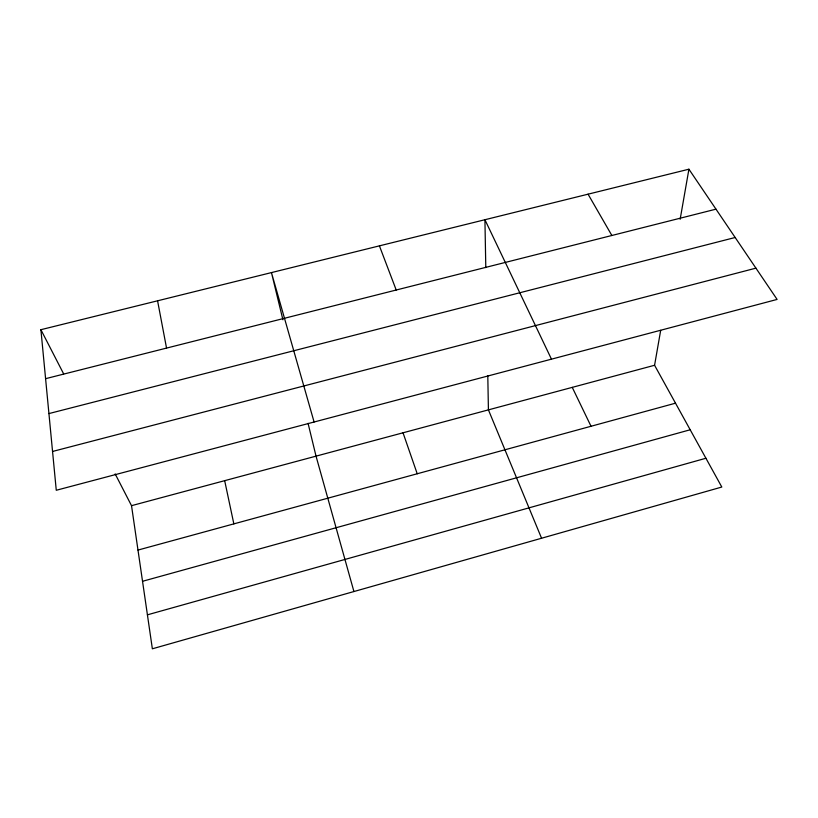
<?xml version="1.0" encoding="UTF-8"?>
<svg xmlns="http://www.w3.org/2000/svg" width="818" height="818" viewBox="0 0 818 818"><rect width="100%" height="100%" fill="white"/><g stroke="black" fill="none" stroke-linecap="round" stroke-linejoin="round"><path stroke-width="1.23" d="M115.164 473.908L131.524 505.677L152.363 648.797L721.813 487.037L654.574 365.268L660.688 330.329M680.147 219.285L688.92 169.203L40.9 329.695L56.268 490.268L777.1 299.429L688.92 169.203M147.424 614.829L705.914 458.254M142.536 581.291L690.188 429.767M137.986 550.074L675.504 403.182M131.524 505.677L654.574 365.268M52.546 451.464L755.924 268.151M48.927 413.581L735.167 237.496M45.583 378.683L715.975 209.163M588.06 194.183L611.864 235.492M40.9 329.695L63.651 373.887M572.252 387.364L591.025 426.27M551.465 359.163L484.921 219.725L485.8 267.609M541.567 538.244L488.418 409.869L487.794 375.779M379.419 245.86L396.209 290.022M403.029 432.794L417.221 473.765M314.092 422.006L271.453 272.588L282.916 319.766M353.928 591.537L316.034 456.147L308.069 423.346M224.674 480.677L233.846 523.878M157.577 300.799L166.545 348.1"/></g></svg>
